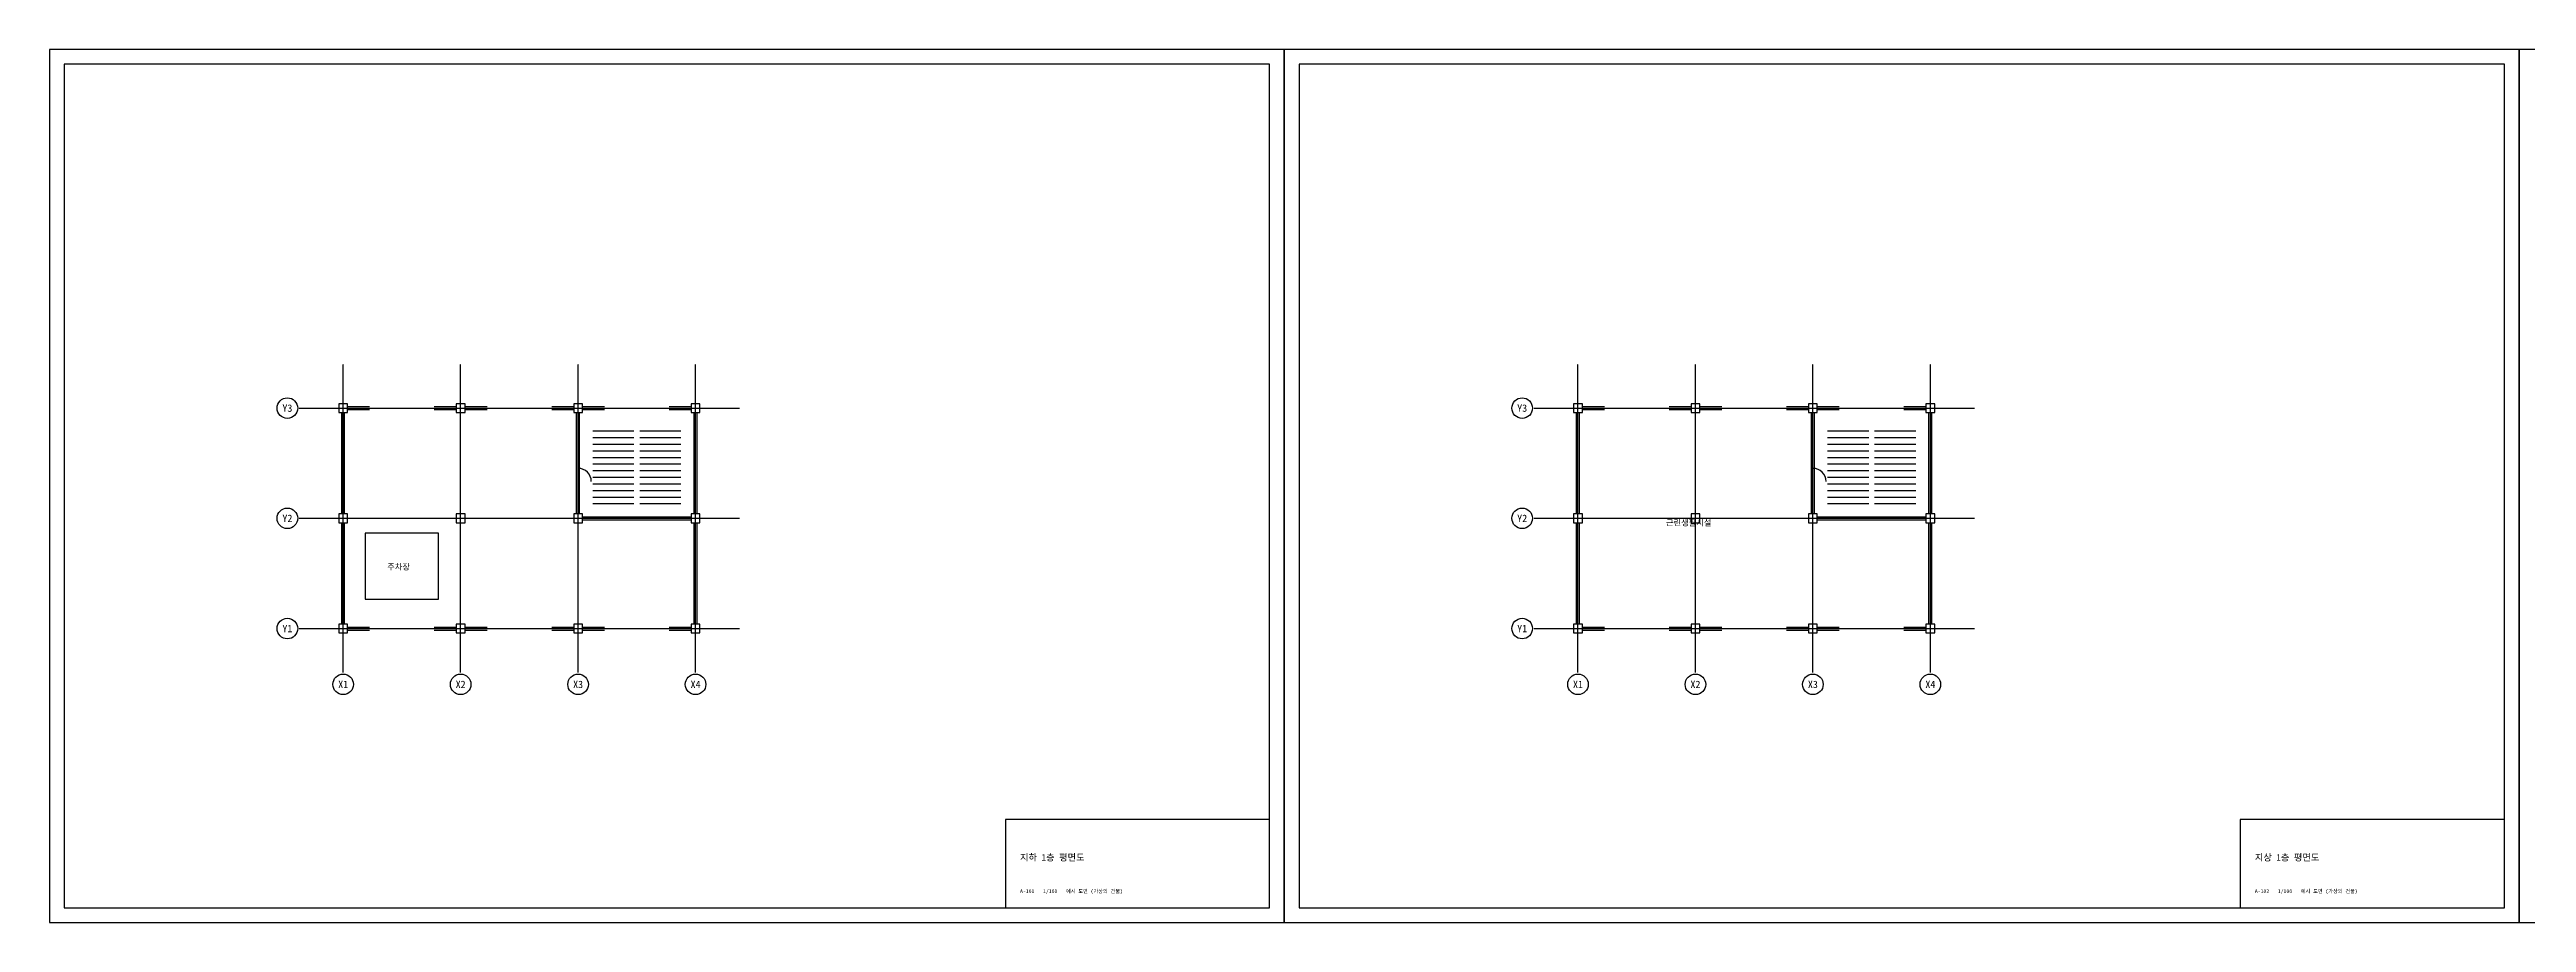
# Model space of a CAD drawing. Header units: millimetres. Extents: x 0 to 420500, y 0 to 59400.
# Drawn here: x 0 to 168700, y 0 to 59400 of the extents above; entities that cross this region are included whole.
import ezdxf
from ezdxf.enums import TextEntityAlignment as Align

# ---------------------------------------------------------------- set-up
doc = ezdxf.new("R2010")
doc.units = ezdxf.units.MM
doc.linetypes.add('CENTER', pattern=[5.08, 3.175, -0.635, 0.635, -0.635])
for name, color, linetype in [('A-COL', 2, 'Continuous'), ('A-DOOR', 3, 'Continuous'), ('A-GRID', 1, 'Continuous'), ('A-STAIR', 6, 'Continuous'), ('A-TEXT', 7, 'Continuous'), ('A-WALL', 7, 'Continuous'), ('A-WIN', 4, 'Continuous'), ('SHEET', 7, 'Continuous')]:
    doc.layers.add(name, color=color, linetype=linetype)

msp = doc.modelspace()

# ---------------------------------------------------------------- linework, layer by layer
at = {"layer": 'A-COL'}
for points in [[(19700, 34700), (20300, 34700), (20300, 35300), (19700, 35300)], [(27700, 34700), (28300, 34700), (28300, 35300), (27700, 35300)], [(35700, 34700), (36300, 34700), (36300, 35300), (35700, 35300)], [(43700, 34700), (44300, 34700), (44300, 35300), (43700, 35300)], [(103800, 34700), (104400, 34700), (104400, 35300), (103800, 35300)], [(111800, 34700), (112400, 34700), (112400, 35300), (111800, 35300)], [(119800, 34700), (120400, 34700), (120400, 35300), (119800, 35300)], [(127800, 34700), (128400, 34700), (128400, 35300), (127800, 35300)], [(19700, 27200), (20300, 27200), (20300, 27800), (19700, 27800)], [(27700, 27200), (28300, 27200), (28300, 27800), (27700, 27800)], [(35700, 27200), (36300, 27200), (36300, 27800), (35700, 27800)], [(43700, 27200), (44300, 27200), (44300, 27800), (43700, 27800)], [(103800, 27200), (104400, 27200), (104400, 27800), (103800, 27800)], [(111800, 27200), (112400, 27200), (112400, 27800), (111800, 27800)], [(119800, 27200), (120400, 27200), (120400, 27800), (119800, 27800)], [(127800, 27200), (128400, 27200), (128400, 27800), (127800, 27800)], [(19700, 19700), (20300, 19700), (20300, 20300), (19700, 20300)], [(27700, 19700), (28300, 19700), (28300, 20300), (27700, 20300)], [(35700, 19700), (36300, 19700), (36300, 20300), (35700, 20300)], [(43700, 19700), (44300, 19700), (44300, 20300), (43700, 20300)], [(103800, 19700), (104400, 19700), (104400, 20300), (103800, 20300)], [(111800, 19700), (112400, 19700), (112400, 20300), (111800, 20300)], [(119800, 19700), (120400, 19700), (120400, 20300), (119800, 20300)], [(127800, 19700), (128400, 19700), (128400, 20300), (127800, 20300)]]:
    msp.add_lwpolyline(points, close=True, dxfattribs=at)
at = {"layer": 'A-DOOR'}
for centre in [(36000, 30000), (120100, 30000)]:
    msp.add_arc(centre, 900, 0, 90, dxfattribs=at)
at = {"layer": 'A-GRID', "linetype": 'CENTER'}
for p, q in [((20000, 17000), (20000, 38000)), ((28000, 17000), (28000, 38000)), ((36000, 17000), (36000, 38000)), ((44000, 17000), (44000, 38000)), ((104100, 17000), (104100, 38000)), ((112100, 17000), (112100, 38000)), ((120100, 17000), (120100, 38000)), ((128100, 17000), (128100, 38000)), ((17000, 35000), (47000, 35000)), ((101100, 35000), (131100, 35000)), ((17000, 27500), (47000, 27500)), ((101100, 27500), (131100, 27500)), ((17000, 20000), (47000, 20000)), ((101100, 20000), (131100, 20000))]:
    msp.add_line(p, q, dxfattribs=at)
at = {"layer": 'A-GRID'}
for centre in [(16200, 35000), (100300, 35000), (16200, 27500), (100300, 27500), (16200, 20000), (100300, 20000), (20000, 16200), (28000, 16200), (36000, 16200), (44000, 16200), (104100, 16200), (112100, 16200), (120100, 16200), (128100, 16200)]:
    msp.add_circle(centre, 700, dxfattribs=at)
at = {"layer": 'A-STAIR'}
for p, q in [((37000, 33450), (39800, 33450)), ((37000, 33000), (39800, 33000)), ((37000, 32550), (39800, 32550)), ((37000, 32100), (39800, 32100)), ((40200, 33450), (43000, 33450)), ((40200, 33000), (43000, 33000)), ((40200, 32550), (43000, 32550)), ((40200, 32100), (43000, 32100)), ((121100, 33450), (123900, 33450)), ((121100, 33000), (123900, 33000)), ((121100, 32550), (123900, 32550)), ((121100, 32100), (123900, 32100)), ((124300, 33450), (127100, 33450)), ((124300, 33000), (127100, 33000)), ((124300, 32550), (127100, 32550)), ((124300, 32100), (127100, 32100)), ((37000, 31650), (39800, 31650)), ((37000, 31200), (39800, 31200)), ((37000, 30750), (39800, 30750)), ((40200, 31650), (43000, 31650)), ((40200, 31200), (43000, 31200)), ((40200, 30750), (43000, 30750)), ((121100, 31650), (123900, 31650)), ((121100, 31200), (123900, 31200)), ((121100, 30750), (123900, 30750)), ((124300, 31650), (127100, 31650)), ((124300, 31200), (127100, 31200)), ((124300, 30750), (127100, 30750)), ((37000, 30300), (39800, 30300)), ((37000, 29850), (39800, 29850)), ((37000, 29400), (39800, 29400)), ((37000, 28950), (39800, 28950)), ((40200, 30300), (43000, 30300)), ((40200, 29850), (43000, 29850)), ((40200, 29400), (43000, 29400)), ((40200, 28950), (43000, 28950)), ((121100, 30300), (123900, 30300)), ((121100, 29850), (123900, 29850)), ((121100, 29400), (123900, 29400)), ((121100, 28950), (123900, 28950)), ((124300, 30300), (127100, 30300)), ((124300, 29850), (127100, 29850)), ((124300, 29400), (127100, 29400)), ((124300, 28950), (127100, 28950)), ((37000, 28500), (39800, 28500)), ((40200, 28500), (43000, 28500)), ((121100, 28500), (123900, 28500)), ((124300, 28500), (127100, 28500))]:
    msp.add_line(p, q, dxfattribs=at)
at = {"layer": 'A-TEXT'}
msp.add_lwpolyline([(21500, 22000), (26500, 22000), (26500, 26500), (21500, 26500)], close=True, dxfattribs=at)
at = {"layer": 'A-WALL'}
for p, q in [((19900, 27800), (19900, 34700)), ((20100, 27800), (20100, 34700)), ((20300, 35100), (21800, 35100)), ((20300, 34900), (21800, 34900)), ((26200, 35100), (27700, 35100)), ((26200, 34900), (27700, 34900)), ((28300, 35100), (29800, 35100)), ((28300, 34900), (29800, 34900)), ((34200, 35100), (35700, 35100)), ((34200, 34900), (35700, 34900)), ((35900, 27800), (35900, 34700)), ((36100, 27800), (36100, 34700)), ((36300, 35100), (37800, 35100)), ((36300, 34900), (37800, 34900)), ((42200, 35100), (43700, 35100)), ((42200, 34900), (43700, 34900)), ((43900, 27800), (43900, 34700)), ((44100, 27800), (44100, 34700)), ((104000, 27800), (104000, 34700)), ((104200, 27800), (104200, 34700)), ((104400, 35100), (105900, 35100)), ((104400, 34900), (105900, 34900)), ((110300, 35100), (111800, 35100)), ((110300, 34900), (111800, 34900)), ((112400, 35100), (113900, 35100)), ((112400, 34900), (113900, 34900)), ((118300, 35100), (119800, 35100)), ((118300, 34900), (119800, 34900)), ((120000, 27800), (120000, 34700)), ((120200, 27800), (120200, 34700)), ((120400, 35100), (121900, 35100)), ((120400, 34900), (121900, 34900)), ((126300, 35100), (127800, 35100)), ((126300, 34900), (127800, 34900)), ((128000, 27800), (128000, 34700)), ((128200, 27800), (128200, 34700)), ((19900, 20300), (19900, 27200)), ((20100, 20300), (20100, 27200)), ((36300, 27600), (43700, 27600)), ((36300, 27400), (43700, 27400)), ((43900, 20300), (43900, 27200)), ((44100, 20300), (44100, 27200)), ((104000, 20300), (104000, 27200)), ((104200, 20300), (104200, 27200)), ((120400, 27600), (127800, 27600)), ((120400, 27400), (127800, 27400)), ((128000, 20300), (128000, 27200)), ((128200, 20300), (128200, 27200)), ((20300, 20100), (21800, 20100)), ((20300, 19900), (21800, 19900)), ((26200, 20100), (27700, 20100)), ((26200, 19900), (27700, 19900)), ((28300, 20100), (29800, 20100)), ((28300, 19900), (29800, 19900)), ((34200, 20100), (35700, 20100)), ((34200, 19900), (35700, 19900)), ((36300, 20100), (37800, 20100)), ((36300, 19900), (37800, 19900)), ((42200, 20100), (43700, 20100)), ((42200, 19900), (43700, 19900)), ((104400, 20100), (105900, 20100)), ((104400, 19900), (105900, 19900)), ((110300, 20100), (111800, 20100)), ((110300, 19900), (111800, 19900)), ((112400, 20100), (113900, 20100)), ((112400, 19900), (113900, 19900)), ((118300, 20100), (119800, 20100)), ((118300, 19900), (119800, 19900)), ((120400, 20100), (121900, 20100)), ((120400, 19900), (121900, 19900)), ((126300, 20100), (127800, 20100)), ((126300, 19900), (127800, 19900))]:
    msp.add_line(p, q, dxfattribs=at)
at = {"layer": 'A-WIN'}
for p, q in [((21800, 35000), (26200, 35000)), ((29800, 35000), (34200, 35000)), ((37800, 35000), (42200, 35000)), ((105900, 35000), (110300, 35000)), ((113900, 35000), (118300, 35000)), ((121900, 35000), (126300, 35000)), ((21800, 20000), (26200, 20000)), ((29800, 20000), (34200, 20000)), ((37800, 20000), (42200, 20000)), ((105900, 20000), (110300, 20000)), ((113900, 20000), (118300, 20000)), ((121900, 20000), (126300, 20000))]:
    msp.add_line(p, q, dxfattribs=at)
at = {"layer": 'SHEET'}
for points in [[(0, 0), (84100, 0), (84100, 59400), (0, 59400)], [(84100, 0), (168200, 0), (168200, 59400), (84100, 59400)], [(168200, 0), (252300, 0), (252300, 59400), (168200, 59400)], [(1000, 1000), (83100, 1000), (83100, 58400), (1000, 58400)], [(85100, 1000), (167200, 1000), (167200, 58400), (85100, 58400)], [(65100, 1000), (83100, 1000), (83100, 7000), (65100, 7000)], [(149200, 1000), (167200, 1000), (167200, 7000), (149200, 7000)]]:
    msp.add_lwpolyline(points, close=True, dxfattribs=at)

# ---------------------------------------------------------------- texts
at = {"layer": 'A-GRID'}
for s, p in [('Y3', (16200, 35000)), ('Y3', (100300, 35000)), ('Y2', (16200, 27500)), ('Y2', (100300, 27500)), ('Y1', (16200, 20000)), ('Y1', (100300, 20000)), ('X1', (20000, 16200)), ('X2', (28000, 16200)), ('X3', (36000, 16200)), ('X4', (44000, 16200)), ('X1', (104100, 16200)), ('X2', (112100, 16200)), ('X3', (120100, 16200)), ('X4', (128100, 16200))]:
    msp.add_text(s, height=500, dxfattribs=at).set_placement(p, align=Align.MIDDLE_CENTER)
at = {"layer": 'A-TEXT'}
for s, p in [('근린생활시설', (110100, 27000)), ('주차장', (23000, 24000))]:
    msp.add_text(s, height=400, dxfattribs=at).set_placement(p)
at = {"layer": 'SHEET'}
for s, height, p in [('지하 1층 평면도', 450, (66100, 4200)), ('지상 1층 평면도', 450, (150200, 4200)), ('A-101   1/100   예시 도면 (가상의 건물)', 250, (66100, 2000)), ('A-102   1/100   예시 도면 (가상의 건물)', 250, (150200, 2000))]:
    msp.add_text(s, height=height, dxfattribs=at).set_placement(p)

doc.saveas('drawing.dxf')
